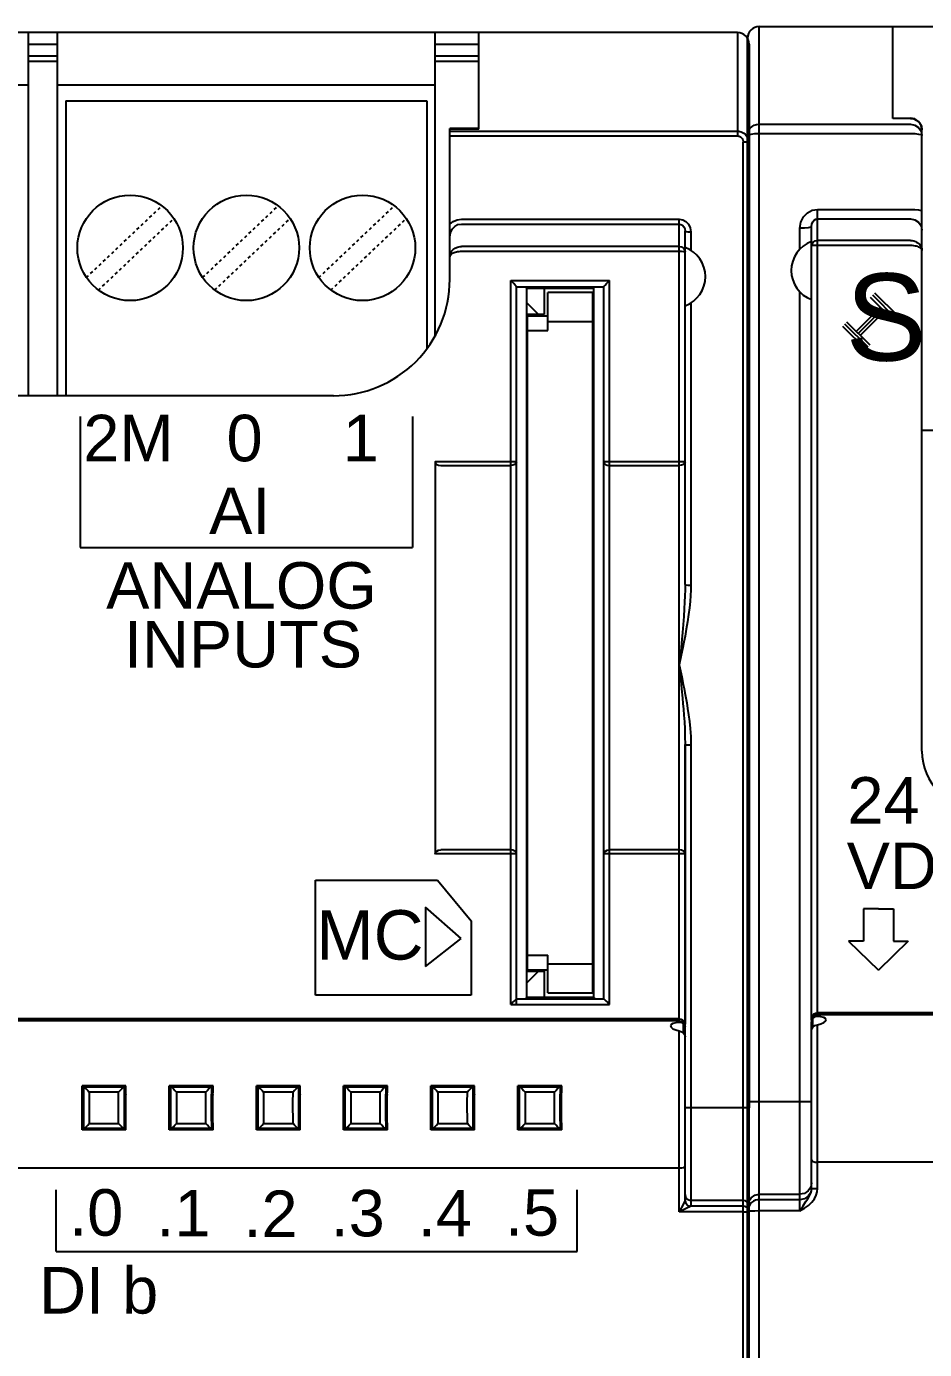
# Model space of a CAD drawing. Header units: inches. Extents: x 187 to 137830, y 99 to 66837.
# Drawn here: x 3863.07 to 3893.98, y 27773.08 to 27818.61 of the extents above; entities that cross this region are included whole.
import ezdxf

# ---------------------------------------------------------------- set-up
doc = ezdxf.new("R2010")
doc.units = ezdxf.units.IN
doc.header["$MEASUREMENT"] = 0
doc.linetypes.add('DOT', pattern=[0.2, 0.1, -0.1])
doc.styles.get("Standard").update_dxf_attribs({"font": 'arial.ttf'})

msp = doc.modelspace()

# ---------------------------------------------------------------- linework, layer by layer
at = {"color": 7, "linetype": 'Continuous'}
for p, q in [((3887.535, 27818.396), (3778.335, 27818.396)), ((3863.135, 27805.896), (3863.135, 27818.396)), ((3864.135, 27805.896), (3864.135, 27818.396)), ((3877.135, 27807.959), (3877.135, 27818.396)), ((3878.635, 27815.072), (3878.635, 27818.396)), ((3887.535, 27818.396), (3887.535, 27814.841)), ((3888.287, 27718.606), (3888.287, 27818.606)), ((3888.287, 27818.606), (3932.487, 27818.606)), ((3892.887, 27815.44), (3892.887, 27818.606)), ((3863.135, 27817.996), (3864.135, 27817.996)), ((3877.135, 27817.996), (3878.635, 27817.996)), ((3887.887, 27719.006), (3887.887, 27818.206)), ((3887.935, 27817.996), (3887.935, 27781.396)), ((3887.935, 27718.796), (3887.935, 27817.996)), ((3863.135, 27817.596), (3864.135, 27817.596)), ((3877.135, 27817.596), (3878.635, 27817.596)), ((3864.135, 27817.396), (3863.135, 27817.396)), ((3878.635, 27817.396), (3877.135, 27817.396)), ((3863.135, 27816.586), (3782.135, 27816.586)), ((3877.135, 27816.586), (3864.135, 27816.586)), ((3864.425, 27816.046), (3864.425, 27805.896)), ((3864.425, 27816.046), (3876.845, 27816.046)), ((3876.845, 27816.046), (3876.845, 27807.509)), ((3888.287, 27815.244), (3893.487, 27815.244)), ((3892.887, 27815.452), (3893.487, 27815.452)), ((3893.487, 27815.44), (3892.887, 27815.44)), ((3893.639, 27815.423), (3893.487, 27815.452)), ((3877.635, 27809.896), (3877.635, 27815.099)), ((3878.635, 27815.099), (3877.635, 27815.099)), ((3878.635, 27815.072), (3877.635, 27815.072)), ((3877.635, 27815.001), (3887.535, 27815.001)), ((3877.635, 27814.841), (3887.535, 27814.841)), ((3888.287, 27814.924), (3893.487, 27814.924)), ((3893.857, 27815.006), (3893.887, 27814.858)), ((3893.887, 27793.668), (3893.887, 27815.052)), ((3887.735, 27722.167), (3887.735, 27814.624)), ((3890.287, 27784.542), (3890.287, 27812.309)), ((3890.287, 27812.309), (3893.487, 27812.309)), ((3878.035, 27811.97), (3885.535, 27811.97)), ((3878.035, 27811.807), (3885.535, 27811.807)), ((3885.535, 27784.331), (3885.535, 27811.97)), ((3885.735, 27799.4), (3885.735, 27811.568)), ((3889.687, 27810.929), (3889.687, 27811.662)), ((3890.087, 27784.395), (3890.087, 27811.722)), ((3890.287, 27811.984), (3893.487, 27811.984)), ((3893.887, 27810.891), (3893.887, 27811.597)), ((3885.935, 27811.538), (3885.935, 27810.894)), ((3893.487, 27811.242), (3890.287, 27811.242)), ((3885.535, 27811.031), (3878.035, 27811.031)), ((3885.535, 27810.858), (3878.035, 27810.86)), ((3893.487, 27811.069), (3890.287, 27811.069)), ((3879.735, 27809.865), (3883.135, 27809.865)), ((3879.735, 27784.954), (3879.735, 27809.865)), ((3883.135, 27784.954), (3883.135, 27809.865)), ((3879.935, 27803.815), (3879.935, 27809.647)), ((3879.935, 27809.646), (3882.935, 27809.646)), ((3879.935, 27809.646), (3882.935, 27809.646)), ((3880.285, 27809.596), (3880.235, 27809.646)), ((3880.285, 27809.596), (3882.585, 27809.596)), ((3880.285, 27785.196), (3880.285, 27809.596)), ((3880.885, 27809.596), (3880.885, 27808.696)), ((3882.56, 27809.446), (3881.01, 27809.446)), ((3881.01, 27808.146), (3881.01, 27809.446)), ((3882.56, 27785.346), (3882.56, 27809.446)), ((3882.585, 27809.596), (3882.635, 27809.646)), ((3882.585, 27809.596), (3882.585, 27785.196)), ((3882.935, 27785.146), (3882.935, 27809.647)), ((3889.687, 27777.844), (3889.687, 27809.483)), ((3880.685, 27808.696), (3880.285, 27809.096)), ((3885.935, 27809.098), (3885.935, 27799.382)), ((3880.885, 27808.696), (3880.285, 27808.696)), ((3880.31, 27808.646), (3881.01, 27808.646)), ((3880.31, 27808.646), (3881.01, 27808.646)), ((3880.31, 27786.146), (3880.31, 27808.646)), ((3882.56, 27808.446), (3881.01, 27808.446)), ((3880.31, 27808.146), (3881.01, 27808.146)), ((3873.635, 27805.896), (3785.635, 27805.896)), ((3893.887, 27804.711), (3926.887, 27804.711)), ((3877.135, 27803.627), (3877.135, 27790.128)), ((3877.328, 27803.64), (3879.728, 27803.64)), ((3877.328, 27803.501), (3879.728, 27803.501)), ((3879.935, 27789.933), (3879.935, 27803.815)), ((3883.135, 27803.64), (3885.535, 27803.64)), ((3883.135, 27803.501), (3885.535, 27803.501)), ((3885.622, 27797.513), (3885.583, 27797.111)), ((3885.583, 27797.111), (3885.535, 27796.633)), ((3885.658, 27797.231), (3885.592, 27796.91)), ((3885.592, 27796.91), (3885.535, 27796.633)), ((3885.535, 27796.634), (3885.59, 27796.088)), ((3885.535, 27796.633), (3885.62, 27796.222)), ((3885.59, 27796.088), (3885.617, 27795.81)), ((3885.735, 27793.893), (3885.735, 27784.268)), ((3885.735, 27784.185), (3885.735, 27793.893)), ((3885.935, 27793.881), (3885.935, 27778.011)), ((3879.73, 27790.269), (3877.33, 27790.269)), ((3885.535, 27790.269), (3883.135, 27790.269)), ((3879.73, 27790.137), (3877.33, 27790.137)), ((3879.935, 27784.954), (3879.935, 27790.038)), ((3885.535, 27790.137), (3883.135, 27790.137)), ((3880.31, 27789.196), (3880.285, 27789.196)), ((3880.31, 27786.646), (3881.01, 27786.646)), ((3881.01, 27785.346), (3881.01, 27786.646)), ((3880.285, 27786.096), (3880.885, 27786.096)), ((3880.285, 27785.696), (3880.685, 27786.096)), ((3880.31, 27786.146), (3881.01, 27786.146)), ((3880.885, 27786.096), (3880.885, 27785.196)), ((3881.01, 27786.346), (3882.56, 27786.346)), ((3880.285, 27785.196), (3880.235, 27785.146)), ((3882.585, 27785.196), (3880.285, 27785.196)), ((3881.01, 27785.346), (3882.56, 27785.346)), ((3882.585, 27785.196), (3882.635, 27785.146)), ((3879.735, 27784.954), (3883.135, 27784.954)), ((3879.935, 27785.146), (3882.935, 27785.146)), ((3879.935, 27785.146), (3882.935, 27785.146)), ((3885.535, 27784.452), (3833.085, 27784.452)), ((3885.535, 27784.384), (3833.085, 27784.384)), ((3885.685, 27783.965), (3885.685, 27784.272)), ((3885.722, 27784.214), (3885.685, 27784.272)), ((3885.72, 27784.261), (3885.735, 27784.185)), ((3890.087, 27778.614), (3890.087, 27784.357)), ((3890.137, 27784.175), (3890.137, 27784.483)), ((3930.487, 27784.662), (3890.287, 27784.662)), ((3930.487, 27784.595), (3890.287, 27784.595)), ((3890.287, 27778.619), (3890.287, 27784.252)), ((3885.535, 27777.813), (3885.535, 27784.041)), ((3885.735, 27784.146), (3885.722, 27784.214)), ((3885.735, 27778.21), (3885.735, 27784.146)), ((3866.488, 27782.149), (3864.982, 27782.149)), ((3865.028, 27782.102), (3864.982, 27782.149)), ((3865.028, 27782.102), (3865.072, 27782.102)), ((3866.398, 27782.102), (3865.072, 27782.102)), ((3866.398, 27782.102), (3866.442, 27782.102)), ((3866.442, 27782.102), (3866.488, 27782.149)), ((3869.488, 27782.149), (3867.982, 27782.149)), ((3868.028, 27782.102), (3867.982, 27782.149)), ((3868.028, 27782.102), (3868.072, 27782.102)), ((3869.398, 27782.102), (3868.072, 27782.102)), ((3869.398, 27782.102), (3869.442, 27782.102)), ((3869.442, 27782.102), (3869.488, 27782.149)), ((3872.488, 27782.149), (3870.982, 27782.149)), ((3871.028, 27782.102), (3870.982, 27782.149)), ((3871.028, 27782.102), (3871.072, 27782.102)), ((3872.398, 27782.102), (3871.072, 27782.102)), ((3872.398, 27782.102), (3872.442, 27782.102)), ((3872.442, 27782.102), (3872.488, 27782.149)), ((3875.488, 27782.149), (3873.982, 27782.149)), ((3874.028, 27782.102), (3873.982, 27782.149)), ((3874.028, 27782.102), (3874.058, 27782.102)), ((3874.058, 27782.102), (3874.072, 27782.102)), ((3875.398, 27782.102), (3874.072, 27782.102)), ((3875.398, 27782.102), (3875.442, 27782.102)), ((3875.442, 27782.102), (3875.488, 27782.149)), ((3878.488, 27782.149), (3876.982, 27782.149)), ((3877.028, 27782.102), (3876.982, 27782.149)), ((3877.028, 27782.102), (3877.058, 27782.102)), ((3877.058, 27782.102), (3877.072, 27782.102)), ((3878.398, 27782.102), (3877.072, 27782.102)), ((3878.398, 27782.102), (3878.442, 27782.102)), ((3878.442, 27782.102), (3878.488, 27782.149)), ((3881.488, 27782.149), (3879.982, 27782.149)), ((3880.028, 27782.102), (3879.982, 27782.149)), ((3880.028, 27782.102), (3880.058, 27782.102)), ((3880.058, 27782.102), (3880.072, 27782.102)), ((3881.398, 27782.102), (3880.072, 27782.102)), ((3881.398, 27782.102), (3881.442, 27782.102)), ((3881.442, 27782.102), (3881.488, 27782.149)), ((3865.002, 27781.896), (3864.983, 27781.824)), ((3865.01, 27781.624), (3865.008, 27781.735)), ((3865.01, 27781.497), (3865.01, 27781.624)), ((3866.241, 27781.938), (3865.229, 27781.938)), ((3866.461, 27781.671), (3866.46, 27781.551)), ((3866.46, 27781.551), (3866.46, 27781.42)), ((3866.488, 27781.911), (3866.468, 27781.896)), ((3866.468, 27781.896), (3866.487, 27781.824)), ((3868.002, 27781.896), (3867.983, 27781.824)), ((3868.01, 27781.624), (3868.008, 27781.735)), ((3868.01, 27781.497), (3868.01, 27781.624)), ((3869.241, 27781.938), (3868.229, 27781.938)), ((3869.461, 27781.671), (3869.46, 27781.551)), ((3869.46, 27781.551), (3869.46, 27781.42)), ((3869.488, 27781.911), (3869.468, 27781.896)), ((3869.468, 27781.896), (3869.487, 27781.824)), ((3871.002, 27781.896), (3870.983, 27781.824)), ((3871.01, 27781.624), (3871.008, 27781.735)), ((3871.01, 27781.497), (3871.01, 27781.624)), ((3872.241, 27781.938), (3871.229, 27781.938)), ((3872.461, 27781.671), (3872.46, 27781.551)), ((3872.46, 27781.551), (3872.46, 27781.42)), ((3872.488, 27781.911), (3872.468, 27781.896)), ((3872.468, 27781.896), (3872.487, 27781.824)), ((3874.002, 27781.896), (3873.983, 27781.824)), ((3874.01, 27781.624), (3874.008, 27781.735)), ((3874.01, 27781.497), (3874.01, 27781.624)), ((3875.241, 27781.938), (3874.229, 27781.938)), ((3875.46, 27781.613), (3875.46, 27781.486)), ((3875.488, 27781.911), (3875.468, 27781.896)), ((3875.468, 27781.896), (3875.487, 27781.824)), ((3877.002, 27781.896), (3876.983, 27781.824)), ((3877.01, 27781.624), (3877.008, 27781.735)), ((3877.01, 27781.497), (3877.01, 27781.624)), ((3878.241, 27781.938), (3877.229, 27781.938)), ((3878.461, 27781.671), (3878.46, 27781.551)), ((3878.46, 27781.551), (3878.46, 27781.42)), ((3878.488, 27781.911), (3878.468, 27781.896)), ((3878.468, 27781.896), (3878.487, 27781.824)), ((3880.002, 27781.896), (3879.983, 27781.824)), ((3880.01, 27781.624), (3880.008, 27781.735)), ((3880.01, 27781.497), (3880.01, 27781.624)), ((3881.241, 27781.938), (3880.229, 27781.938)), ((3887.887, 27781.606), (3890.087, 27781.606)), ((3865.009, 27781.111), (3865.01, 27781.231)), ((3865.011, 27781.363), (3865.01, 27781.497)), ((3865.01, 27781.231), (3865.011, 27781.363)), ((3866.46, 27781.42), (3866.46, 27781.287)), ((3866.46, 27781.287), (3866.461, 27781.162)), ((3866.461, 27781.162), (3866.462, 27781.053)), ((3868.009, 27781.111), (3868.01, 27781.231)), ((3868.011, 27781.363), (3868.01, 27781.497)), ((3868.01, 27781.231), (3868.011, 27781.363)), ((3869.46, 27781.42), (3869.46, 27781.287)), ((3869.46, 27781.287), (3869.461, 27781.162)), ((3869.461, 27781.162), (3869.462, 27781.053)), ((3871.009, 27781.111), (3871.01, 27781.231)), ((3871.011, 27781.363), (3871.01, 27781.497)), ((3871.01, 27781.231), (3871.011, 27781.363)), ((3872.46, 27781.42), (3872.46, 27781.287)), ((3872.46, 27781.287), (3872.461, 27781.162)), ((3872.461, 27781.162), (3872.462, 27781.053)), ((3874.009, 27781.111), (3874.01, 27781.231)), ((3874.011, 27781.363), (3874.01, 27781.497)), ((3874.01, 27781.231), (3874.011, 27781.363)), ((3875.46, 27781.486), (3875.46, 27781.353)), ((3875.46, 27781.353), (3875.46, 27781.223)), ((3877.009, 27781.111), (3877.01, 27781.231)), ((3877.011, 27781.363), (3877.01, 27781.497)), ((3877.01, 27781.231), (3877.011, 27781.363)), ((3878.46, 27781.42), (3878.46, 27781.287)), ((3878.46, 27781.287), (3878.461, 27781.162)), ((3878.461, 27781.162), (3878.462, 27781.053)), ((3880.009, 27781.111), (3880.01, 27781.231)), ((3880.011, 27781.363), (3880.01, 27781.497)), ((3880.01, 27781.231), (3880.011, 27781.363)), ((3887.935, 27781.396), (3885.735, 27781.396)), ((3864.982, 27780.88), (3865.002, 27780.896)), ((3865.028, 27780.689), (3864.982, 27780.642)), ((3866.488, 27780.642), (3864.982, 27780.642)), ((3865.002, 27780.896), (3864.983, 27780.968)), ((3865.072, 27780.69), (3865.028, 27780.689)), ((3865.072, 27780.69), (3866.398, 27780.69)), ((3865.229, 27780.853), (3866.241, 27780.853)), ((3866.442, 27780.689), (3866.398, 27780.69)), ((3866.442, 27780.689), (3866.488, 27780.642)), ((3866.468, 27780.896), (3866.487, 27780.968)), ((3867.982, 27780.88), (3868.002, 27780.896)), ((3868.028, 27780.689), (3867.982, 27780.642)), ((3869.488, 27780.642), (3867.982, 27780.642)), ((3868.002, 27780.896), (3867.983, 27780.968)), ((3868.072, 27780.69), (3868.028, 27780.689)), ((3868.072, 27780.69), (3869.398, 27780.69)), ((3868.229, 27780.853), (3869.241, 27780.853)), ((3869.442, 27780.689), (3869.398, 27780.69)), ((3869.442, 27780.689), (3869.488, 27780.642)), ((3869.468, 27780.896), (3869.487, 27780.968)), ((3870.982, 27780.88), (3871.002, 27780.896)), ((3871.028, 27780.689), (3870.982, 27780.642)), ((3872.488, 27780.642), (3870.982, 27780.642)), ((3871.002, 27780.896), (3870.983, 27780.968)), ((3871.072, 27780.69), (3871.028, 27780.689)), ((3871.072, 27780.69), (3872.398, 27780.69)), ((3871.229, 27780.853), (3872.241, 27780.853)), ((3872.442, 27780.689), (3872.398, 27780.69)), ((3872.442, 27780.689), (3872.488, 27780.642)), ((3872.468, 27780.896), (3872.487, 27780.968)), ((3873.982, 27780.88), (3874.002, 27780.896)), ((3874.028, 27780.689), (3873.982, 27780.642)), ((3875.488, 27780.642), (3873.982, 27780.642)), ((3874.002, 27780.896), (3873.983, 27780.968)), ((3874.072, 27780.69), (3874.028, 27780.689)), ((3874.072, 27780.69), (3875.398, 27780.69)), ((3874.229, 27780.853), (3875.241, 27780.853)), ((3875.442, 27780.689), (3875.398, 27780.69)), ((3875.442, 27780.689), (3875.488, 27780.642)), ((3875.468, 27780.896), (3875.487, 27780.968)), ((3876.982, 27780.88), (3877.002, 27780.896)), ((3877.028, 27780.689), (3876.982, 27780.642)), ((3878.488, 27780.642), (3876.982, 27780.642)), ((3877.002, 27780.896), (3876.983, 27780.968)), ((3877.072, 27780.69), (3877.028, 27780.689)), ((3877.072, 27780.69), (3878.398, 27780.69)), ((3877.229, 27780.853), (3878.241, 27780.853)), ((3878.413, 27780.689), (3878.398, 27780.69)), ((3878.442, 27780.689), (3878.413, 27780.689)), ((3878.442, 27780.689), (3878.488, 27780.642)), ((3878.468, 27780.896), (3878.487, 27780.968)), ((3879.982, 27780.88), (3880.002, 27780.896)), ((3880.028, 27780.689), (3879.982, 27780.642)), ((3881.488, 27780.642), (3879.982, 27780.642)), ((3880.002, 27780.896), (3879.983, 27780.968)), ((3880.072, 27780.69), (3880.028, 27780.689)), ((3880.072, 27780.69), (3881.398, 27780.69)), ((3880.229, 27780.853), (3881.241, 27780.853)), ((3881.413, 27780.689), (3881.398, 27780.69)), ((3881.442, 27780.689), (3881.413, 27780.689)), ((3881.442, 27780.689), (3881.488, 27780.642)), ((3885.535, 27779.312), (3833.085, 27779.312)), ((3930.487, 27779.522), (3890.287, 27779.522)), ((3890.087, 27778.817), (3890.057, 27778.664)), ((3888.287, 27778.418), (3889.687, 27778.418)), ((3890.187, 27778.618), (3890.287, 27778.619)), ((3885.677, 27778.095), (3885.535, 27777.813)), ((3885.726, 27777.907), (3885.535, 27777.813)), ((3885.718, 27778.175), (3885.677, 27778.095)), ((3885.819, 27777.953), (3885.726, 27777.907)), ((3885.866, 27777.976), (3885.819, 27777.953)), ((3887.735, 27778.007), (3885.933, 27778.007)), ((3887.735, 27778.208), (3885.935, 27778.208)), ((3887.887, 27759.377), (3887.887, 27778.02)), ((3887.897, 27777.921), (3887.887, 27777.835)), ((3889.687, 27778.233), (3888.287, 27778.233)), ((3887.735, 27777.813), (3885.535, 27777.813)), ((3889.687, 27777.844), (3888.287, 27777.844))]:
    msp.add_line(p, q, dxfattribs=at)
at = {"linetype": 'DOT'}
for p, q in [((3865.129, 27809.972), (3867.728, 27812.434)), ((3869.129, 27809.972), (3871.728, 27812.434)), ((3873.129, 27809.972), (3875.728, 27812.434)), ((3865.542, 27809.537), (3868.141, 27811.999)), ((3869.542, 27809.537), (3872.141, 27811.999)), ((3873.542, 27809.537), (3876.141, 27811.999))]:
    msp.add_line(p, q, dxfattribs=at)
for p, q in [((3892.11, 27809.294), (3892.912, 27808.502)), ((3892.181, 27809.365), (3892.982, 27808.573)), ((3892.251, 27809.436), (3893.052, 27808.644)), ((3892.46, 27808.952), (3891.621, 27808.114)), ((3892.53, 27808.881), (3891.692, 27808.043)), ((3891.291, 27808.439), (3892.093, 27807.647)), ((3892.601, 27808.811), (3891.762, 27807.972)), ((3891.15, 27808.297), (3891.952, 27807.505)), ((3891.221, 27808.368), (3892.022, 27807.576)), ((3864.92, 27805.189), (3864.92, 27800.676)), ((3876.35, 27805.189), (3876.35, 27800.676)), ((3864.92, 27800.676), (3876.35, 27800.676)), ((3873.017, 27785.267), (3873.017, 27789.229)), ((3873.017, 27789.229), (3877.212, 27789.229)), ((3877.212, 27789.229), (3878.376, 27787.83)), ((3878.026, 27787.226), (3876.797, 27788.297)), ((3876.797, 27788.297), (3876.797, 27786.26)), ((3892.388, 27788.242), (3891.874, 27788.242)), ((3891.874, 27788.242), (3891.874, 27787.124)), ((3892.388, 27788.242), (3892.902, 27788.242)), ((3892.902, 27788.242), (3892.902, 27787.124)), ((3878.375, 27787.83), (3878.375, 27785.267)), ((3876.797, 27786.26), (3878.026, 27787.226)), ((3891.874, 27787.124), (3891.36, 27787.124)), ((3891.36, 27787.124), (3892.388, 27786.126)), ((3893.416, 27787.124), (3892.388, 27786.126)), ((3892.902, 27787.124), (3893.416, 27787.124)), ((3878.375, 27785.267), (3873.017, 27785.267)), ((3864.085, 27776.454), (3864.085, 27778.57)), ((3882.024, 27776.454), (3882.024, 27778.57)), ((3864.085, 27776.454), (3882.024, 27776.454))]:
    msp.add_line(p, q)
at = {"color": 7, "linetype": 'Continuous'}
for points in [[(3887.887, 27814.858), (3887.892, 27814.916), (3887.907, 27814.978), (3887.936, 27815.042), (3887.979, 27815.104), (3888.039, 27815.161), (3888.113, 27815.206), (3888.198, 27815.234), (3888.287, 27815.244)], [(3893.487, 27815.44), (3893.603, 27815.423), (3893.71, 27815.374), (3893.803, 27815.29), (3893.866, 27815.177), (3893.887, 27815.052)], [(3893.487, 27815.244), (3893.639, 27815.215), (3893.77, 27815.131), (3893.857, 27815.006)], [(3893.887, 27815.052), (3893.858, 27815.203), (3893.771, 27815.334), (3893.639, 27815.423)], [(3887.535, 27815.001), (3887.58, 27814.998), (3887.623, 27814.991), (3887.666, 27814.978), (3887.71, 27814.959), (3887.754, 27814.934), (3887.798, 27814.899), (3887.841, 27814.855), (3887.879, 27814.8), (3887.909, 27814.736), (3887.928, 27814.665), (3887.935, 27814.591)], [(3887.535, 27814.841), (3887.557, 27814.84), (3887.579, 27814.836), (3887.601, 27814.829), (3887.622, 27814.819), (3887.645, 27814.806), (3887.667, 27814.787), (3887.688, 27814.764), (3887.707, 27814.735), (3887.722, 27814.701), (3887.732, 27814.663), (3887.735, 27814.624)], [(3887.887, 27814.858), (3887.917, 27814.883), (3888.004, 27814.905), (3888.134, 27814.919), (3888.287, 27814.924)], [(3893.487, 27814.924), (3893.639, 27814.919), (3893.77, 27814.905), (3893.857, 27814.883), (3893.887, 27814.858)], [(3887.935, 27814.591), (3887.908, 27814.607), (3887.835, 27814.619), (3887.735, 27814.624)], [(3889.687, 27811.662), (3889.72, 27811.873), (3889.812, 27812.057), (3889.949, 27812.196), (3890.112, 27812.28), (3890.287, 27812.309)], [(3893.487, 27812.309), (3893.64, 27812.304), (3893.77, 27812.291), (3893.857, 27812.271), (3893.887, 27812.247)], [(3877.635, 27811.805), (3877.757, 27811.896), (3877.892, 27811.951), (3878.035, 27811.97)], [(3877.635, 27811.352), (3877.657, 27811.5), (3877.718, 27811.629), (3877.809, 27811.727), (3877.917, 27811.787), (3878.035, 27811.807)], [(3885.535, 27811.97), (3885.653, 27811.95), (3885.762, 27811.894), (3885.852, 27811.801), (3885.913, 27811.678), (3885.935, 27811.538)], [(3885.535, 27811.807), (3885.594, 27811.796), (3885.648, 27811.765), (3885.694, 27811.714), (3885.724, 27811.646), (3885.735, 27811.568)], [(3885.735, 27811.568), (3885.762, 27811.553), (3885.835, 27811.542), (3885.935, 27811.538)], [(3890.087, 27811.722), (3890.057, 27811.699), (3889.97, 27811.68), (3889.84, 27811.667), (3889.687, 27811.662)], [(3890.087, 27811.722), (3890.098, 27811.807), (3890.129, 27811.882), (3890.175, 27811.938), (3890.229, 27811.972), (3890.287, 27811.984)], [(3893.487, 27811.984), (3893.64, 27811.954), (3893.77, 27811.87), (3893.857, 27811.745), (3893.887, 27811.597)], [(3890.087, 27811.048), (3890.103, 27811.122), (3890.146, 27811.185), (3890.211, 27811.227), (3890.287, 27811.242)], [(3893.487, 27811.242), (3893.552, 27811.237), (3893.609, 27811.225), (3893.659, 27811.208), (3893.702, 27811.187), (3893.74, 27811.163), (3893.772, 27811.137), (3893.801, 27811.109), (3893.826, 27811.078), (3893.847, 27811.044), (3893.864, 27811.008), (3893.877, 27810.971), (3893.885, 27810.932), (3893.887, 27810.891)], [(3877.635, 27810.681), (3877.638, 27810.722), (3877.646, 27810.762), (3877.659, 27810.801), (3877.677, 27810.837), (3877.7, 27810.872), (3877.726, 27810.904), (3877.757, 27810.932), (3877.79, 27810.958), (3877.827, 27810.98), (3877.866, 27810.998), (3877.906, 27811.013), (3877.948, 27811.023), (3877.99, 27811.029), (3878.035, 27811.031)], [(3878.035, 27810.858), (3877.99, 27810.857), (3877.948, 27810.854), (3877.906, 27810.849), (3877.866, 27810.842), (3877.827, 27810.832), (3877.79, 27810.821), (3877.757, 27810.808), (3877.726, 27810.794), (3877.7, 27810.778), (3877.677, 27810.76), (3877.659, 27810.741), (3877.646, 27810.722), (3877.638, 27810.701), (3877.635, 27810.681)], [(3885.535, 27811.031), (3885.611, 27811.017), (3885.676, 27810.976), (3885.72, 27810.912), (3885.735, 27810.838)], [(3885.735, 27810.838), (3885.72, 27810.846), (3885.676, 27810.853), (3885.611, 27810.857), (3885.535, 27810.858)], [(3890.287, 27811.069), (3890.211, 27811.067), (3890.145, 27811.063), (3890.102, 27811.056), (3890.087, 27811.048)], [(3893.887, 27810.891), (3893.885, 27810.912), (3893.877, 27810.931), (3893.864, 27810.95), (3893.847, 27810.968), (3893.826, 27810.986), (3893.801, 27811.001), (3893.772, 27811.016), (3893.74, 27811.029), (3893.702, 27811.041), (3893.659, 27811.051), (3893.609, 27811.06), (3893.552, 27811.066), (3893.487, 27811.069)], [(3879.935, 27809.647), (3879.92, 27809.669), (3879.885, 27809.709), (3879.839, 27809.759), (3879.787, 27809.813), (3879.735, 27809.865)], [(3882.935, 27809.647), (3882.95, 27809.669), (3882.985, 27809.709), (3883.031, 27809.759), (3883.083, 27809.813), (3883.135, 27809.865)], [(3877.128, 27803.623), (3877.132, 27803.626), (3877.146, 27803.63), (3877.171, 27803.633), (3877.209, 27803.636), (3877.262, 27803.639), (3877.328, 27803.64)], [(3877.128, 27803.623), (3877.143, 27803.577), (3877.186, 27803.537), (3877.251, 27803.51), (3877.328, 27803.501)], [(3879.728, 27803.64), (3879.768, 27803.639), (3879.81, 27803.638), (3879.851, 27803.636), (3879.889, 27803.633), (3879.917, 27803.628), (3879.928, 27803.623)], [(3879.928, 27803.623), (3879.913, 27803.577), (3879.87, 27803.537), (3879.805, 27803.51), (3879.728, 27803.501)], [(3882.935, 27803.623), (3882.939, 27803.626), (3882.952, 27803.63), (3882.977, 27803.633), (3883.016, 27803.636), (3883.069, 27803.639), (3883.135, 27803.64)], [(3882.935, 27803.623), (3882.95, 27803.577), (3882.993, 27803.537), (3883.058, 27803.51), (3883.135, 27803.501)], [(3885.535, 27803.64), (3885.575, 27803.639), (3885.616, 27803.638), (3885.658, 27803.636), (3885.696, 27803.633), (3885.724, 27803.628), (3885.735, 27803.623)], [(3885.735, 27803.623), (3885.72, 27803.577), (3885.677, 27803.537), (3885.612, 27803.51), (3885.535, 27803.501)], [(3885.735, 27799.4), (3885.733, 27799.217), (3885.728, 27799.016), (3885.719, 27798.798), (3885.706, 27798.56), (3885.689, 27798.302), (3885.668, 27798.025), (3885.644, 27797.754), (3885.622, 27797.513)], [(3885.935, 27799.382), (3885.932, 27799.208), (3885.923, 27799.02), (3885.908, 27798.818), (3885.885, 27798.601), (3885.856, 27798.367), (3885.819, 27798.117), (3885.777, 27797.863), (3885.734, 27797.626), (3885.694, 27797.417), (3885.658, 27797.231)], [(3885.735, 27799.4), (3885.762, 27799.391), (3885.835, 27799.385), (3885.935, 27799.382)], [(3885.62, 27796.222), (3885.671, 27795.967), (3885.699, 27795.825), (3885.728, 27795.671), (3885.759, 27795.506), (3885.79, 27795.326), (3885.822, 27795.131), (3885.853, 27794.921), (3885.882, 27794.693), (3885.908, 27794.444), (3885.927, 27794.172), (3885.935, 27793.881)], [(3885.617, 27795.81), (3885.647, 27795.488), (3885.663, 27795.308), (3885.678, 27795.113), (3885.694, 27794.904), (3885.709, 27794.679), (3885.721, 27794.436), (3885.731, 27794.172), (3885.735, 27793.893)], [(3885.735, 27793.893), (3885.762, 27793.887), (3885.835, 27793.882), (3885.935, 27793.881)], [(3877.13, 27790.126), (3877.145, 27790.18), (3877.188, 27790.227), (3877.253, 27790.258), (3877.33, 27790.269)], [(3879.93, 27790.126), (3879.916, 27790.18), (3879.872, 27790.227), (3879.807, 27790.258), (3879.73, 27790.269)], [(3882.935, 27790.126), (3882.95, 27790.18), (3882.993, 27790.227), (3883.058, 27790.258), (3883.135, 27790.269)], [(3885.735, 27790.126), (3885.72, 27790.18), (3885.677, 27790.227), (3885.612, 27790.258), (3885.535, 27790.269)], [(3877.33, 27790.137), (3877.291, 27790.137), (3877.249, 27790.136), (3877.207, 27790.134), (3877.17, 27790.132), (3877.142, 27790.13), (3877.13, 27790.126)], [(3879.93, 27790.126), (3879.926, 27790.128), (3879.913, 27790.131), (3879.888, 27790.133), (3879.85, 27790.135), (3879.797, 27790.136), (3879.73, 27790.137)], [(3883.135, 27790.137), (3883.096, 27790.137), (3883.054, 27790.136), (3883.012, 27790.134), (3882.974, 27790.132), (3882.946, 27790.13), (3882.935, 27790.126)], [(3885.735, 27790.126), (3885.731, 27790.128), (3885.718, 27790.131), (3885.693, 27790.133), (3885.654, 27790.135), (3885.602, 27790.136), (3885.535, 27790.137)], [(3879.735, 27784.954), (3879.796, 27785.015), (3879.851, 27785.068), (3879.894, 27785.109), (3879.923, 27785.136), (3879.935, 27785.146)], [(3882.935, 27785.146), (3882.947, 27785.136), (3882.976, 27785.109), (3883.019, 27785.068), (3883.074, 27785.015), (3883.135, 27784.954)], [(3885.535, 27784.331), (3885.413, 27784.317), (3885.317, 27784.293), (3885.256, 27784.258), (3885.235, 27784.215)], [(3885.535, 27784.452), (3885.596, 27784.443), (3885.651, 27784.418), (3885.695, 27784.379), (3885.724, 27784.327), (3885.735, 27784.268)], [(3885.535, 27784.384), (3885.612, 27784.369), (3885.677, 27784.326), (3885.72, 27784.261)], [(3885.685, 27784.272), (3885.643, 27784.306), (3885.59, 27784.327), (3885.535, 27784.331)], [(3890.087, 27784.478), (3890.098, 27784.537), (3890.127, 27784.588), (3890.171, 27784.628), (3890.226, 27784.653), (3890.287, 27784.662)], [(3890.287, 27784.595), (3890.211, 27784.579), (3890.146, 27784.536), (3890.103, 27784.472), (3890.087, 27784.395)], [(3890.137, 27784.483), (3890.1, 27784.424), (3890.087, 27784.357)], [(3890.287, 27784.542), (3890.205, 27784.529), (3890.137, 27784.483)], [(3890.137, 27784.175), (3890.205, 27784.225), (3890.287, 27784.252)], [(3890.587, 27784.425), (3890.566, 27784.469), (3890.505, 27784.503), (3890.409, 27784.527), (3890.287, 27784.542)], [(3890.287, 27784.252), (3890.409, 27784.282), (3890.505, 27784.326), (3890.566, 27784.376), (3890.587, 27784.425)], [(3885.235, 27784.215), (3885.256, 27784.165), (3885.317, 27784.115), (3885.413, 27784.072), (3885.535, 27784.041)], [(3885.535, 27784.041), (3885.59, 27784.026), (3885.643, 27784), (3885.685, 27783.965)], [(3885.685, 27783.965), (3885.722, 27783.906), (3885.735, 27783.839)], [(3890.087, 27784.049), (3890.1, 27784.116), (3890.137, 27784.175)], [(3864.982, 27780.642), (3864.983, 27781.142), (3864.983, 27781.649), (3864.982, 27782.149)], [(3865.028, 27782.102), (3865.03, 27781.633), (3865.03, 27781.159), (3865.028, 27780.689)], [(3865.072, 27782.102), (3865.123, 27782.047), (3865.175, 27781.993), (3865.229, 27781.938)], [(3866.398, 27782.102), (3866.348, 27782.047), (3866.295, 27781.993), (3866.241, 27781.938)], [(3866.442, 27780.689), (3866.44, 27781.159), (3866.44, 27781.633), (3866.442, 27782.102)], [(3866.488, 27780.642), (3866.487, 27781.142), (3866.487, 27781.649), (3866.488, 27782.149)], [(3867.982, 27780.642), (3867.983, 27781.142), (3867.983, 27781.649), (3867.982, 27782.149)], [(3868.028, 27782.102), (3868.03, 27781.633), (3868.03, 27781.159), (3868.028, 27780.689)], [(3868.072, 27782.102), (3868.123, 27782.047), (3868.175, 27781.993), (3868.229, 27781.938)], [(3869.398, 27782.102), (3869.348, 27782.047), (3869.295, 27781.993), (3869.241, 27781.938)], [(3869.442, 27780.689), (3869.44, 27781.159), (3869.44, 27781.633), (3869.442, 27782.102)], [(3869.488, 27780.642), (3869.487, 27781.142), (3869.487, 27781.649), (3869.488, 27782.149)], [(3870.982, 27780.642), (3870.983, 27781.142), (3870.983, 27781.649), (3870.982, 27782.149)], [(3871.028, 27782.102), (3871.03, 27781.633), (3871.03, 27781.159), (3871.028, 27780.689)], [(3871.072, 27782.102), (3871.123, 27782.047), (3871.175, 27781.993), (3871.229, 27781.938)], [(3872.398, 27782.102), (3872.348, 27782.047), (3872.295, 27781.993), (3872.241, 27781.938)], [(3872.442, 27780.689), (3872.44, 27781.159), (3872.44, 27781.633), (3872.442, 27782.102)], [(3872.488, 27780.642), (3872.487, 27781.142), (3872.487, 27781.649), (3872.488, 27782.149)], [(3873.982, 27780.642), (3873.983, 27781.142), (3873.983, 27781.649), (3873.982, 27782.149)], [(3874.028, 27782.102), (3874.03, 27781.633), (3874.03, 27781.159), (3874.028, 27780.689)], [(3874.072, 27782.102), (3874.123, 27782.047), (3874.175, 27781.993), (3874.229, 27781.938)], [(3875.398, 27782.102), (3875.348, 27782.047), (3875.295, 27781.993), (3875.241, 27781.938)], [(3875.442, 27780.689), (3875.44, 27781.159), (3875.44, 27781.633), (3875.442, 27782.102)], [(3875.488, 27780.642), (3875.487, 27781.142), (3875.487, 27781.649), (3875.488, 27782.149)], [(3876.982, 27780.642), (3876.983, 27781.142), (3876.983, 27781.649), (3876.982, 27782.149)], [(3877.028, 27782.102), (3877.03, 27781.633), (3877.03, 27781.159), (3877.028, 27780.689)], [(3877.072, 27782.102), (3877.123, 27782.047), (3877.175, 27781.993), (3877.229, 27781.938)], [(3878.398, 27782.102), (3878.348, 27782.047), (3878.295, 27781.993), (3878.241, 27781.938)], [(3878.442, 27780.689), (3878.44, 27781.159), (3878.44, 27781.633), (3878.442, 27782.102)], [(3878.488, 27780.642), (3878.487, 27781.142), (3878.487, 27781.649), (3878.488, 27782.149)], [(3879.982, 27780.642), (3879.983, 27781.142), (3879.983, 27781.649), (3879.982, 27782.149)], [(3880.028, 27782.102), (3880.03, 27781.633), (3880.03, 27781.159), (3880.028, 27780.689)], [(3880.072, 27782.102), (3880.123, 27782.047), (3880.175, 27781.993), (3880.229, 27781.938)], [(3881.398, 27782.102), (3881.348, 27782.047), (3881.295, 27781.993), (3881.241, 27781.938)], [(3881.442, 27780.689), (3881.44, 27781.159), (3881.44, 27781.633), (3881.442, 27782.102)], [(3881.488, 27780.642), (3881.487, 27781.142), (3881.487, 27781.649), (3881.488, 27782.149)], [(3865.008, 27781.735), (3865.007, 27781.781), (3865.006, 27781.82), (3865.005, 27781.852), (3865.004, 27781.875), (3865.003, 27781.89), (3865.002, 27781.896)], [(3865.229, 27781.938), (3865.23, 27781.214), (3865.229, 27780.853)], [(3866.241, 27780.853), (3866.24, 27781.577), (3866.241, 27781.938)], [(3866.468, 27781.896), (3866.467, 27781.888), (3866.466, 27781.871), (3866.464, 27781.845), (3866.463, 27781.812), (3866.463, 27781.771), (3866.461, 27781.671)], [(3868.008, 27781.735), (3868.007, 27781.781), (3868.006, 27781.82), (3868.005, 27781.852), (3868.004, 27781.875), (3868.003, 27781.89), (3868.002, 27781.896)], [(3868.229, 27781.938), (3868.23, 27781.214), (3868.229, 27780.853)], [(3869.241, 27780.853), (3869.24, 27781.577), (3869.241, 27781.938)], [(3869.468, 27781.896), (3869.467, 27781.888), (3869.466, 27781.871), (3869.464, 27781.845), (3869.463, 27781.812), (3869.463, 27781.771), (3869.461, 27781.671)], [(3871.008, 27781.735), (3871.007, 27781.781), (3871.006, 27781.82), (3871.005, 27781.852), (3871.004, 27781.875), (3871.003, 27781.89), (3871.002, 27781.896)], [(3871.229, 27781.938), (3871.23, 27781.214), (3871.229, 27780.853)], [(3872.241, 27780.853), (3872.24, 27781.577), (3872.241, 27781.938)], [(3872.468, 27781.896), (3872.467, 27781.888), (3872.466, 27781.871), (3872.464, 27781.845), (3872.463, 27781.812), (3872.463, 27781.771), (3872.461, 27781.671)], [(3874.008, 27781.735), (3874.007, 27781.781), (3874.006, 27781.82), (3874.005, 27781.852), (3874.004, 27781.875), (3874.003, 27781.89), (3874.002, 27781.896)], [(3874.229, 27781.938), (3874.23, 27781.214), (3874.229, 27780.853)], [(3875.241, 27780.853), (3875.24, 27781.577), (3875.241, 27781.938)], [(3875.468, 27781.896), (3875.467, 27781.888), (3875.466, 27781.871), (3875.464, 27781.845), (3875.463, 27781.812), (3875.463, 27781.771), (3875.462, 27781.724), (3875.46, 27781.613)], [(3877.008, 27781.735), (3877.007, 27781.781), (3877.006, 27781.82), (3877.005, 27781.852), (3877.004, 27781.875), (3877.003, 27781.89), (3877.002, 27781.896)], [(3877.229, 27781.938), (3877.23, 27781.214), (3877.229, 27780.853)], [(3878.241, 27780.853), (3878.24, 27781.577), (3878.241, 27781.938)], [(3878.468, 27781.896), (3878.467, 27781.888), (3878.466, 27781.871), (3878.464, 27781.845), (3878.463, 27781.812), (3878.463, 27781.771), (3878.461, 27781.671)], [(3880.008, 27781.735), (3880.007, 27781.781), (3880.006, 27781.82), (3880.005, 27781.852), (3880.004, 27781.875), (3880.003, 27781.89), (3880.002, 27781.896)], [(3880.229, 27781.938), (3880.23, 27781.214), (3880.229, 27780.853)], [(3881.241, 27780.853), (3881.24, 27781.577), (3881.241, 27781.938)], [(3865.002, 27780.896), (3865.003, 27780.902), (3865.004, 27780.917), (3865.005, 27780.941), (3865.007, 27780.972), (3865.007, 27781.012), (3865.009, 27781.111)], [(3868.002, 27780.896), (3868.003, 27780.902), (3868.004, 27780.917), (3868.005, 27780.941), (3868.007, 27780.972), (3868.007, 27781.012), (3868.009, 27781.111)], [(3871.002, 27780.896), (3871.003, 27780.902), (3871.004, 27780.917), (3871.005, 27780.941), (3871.007, 27780.972), (3871.007, 27781.012), (3871.009, 27781.111)], [(3874.002, 27780.896), (3874.003, 27780.902), (3874.004, 27780.917), (3874.005, 27780.941), (3874.007, 27780.972), (3874.007, 27781.012), (3874.009, 27781.111)], [(3875.46, 27781.223), (3875.461, 27781.162), (3875.462, 27781.053)], [(3877.002, 27780.896), (3877.003, 27780.902), (3877.004, 27780.917), (3877.005, 27780.941), (3877.007, 27780.972), (3877.007, 27781.012), (3877.009, 27781.111)], [(3880.002, 27780.896), (3880.003, 27780.902), (3880.004, 27780.917), (3880.005, 27780.941), (3880.007, 27780.972), (3880.007, 27781.012), (3880.009, 27781.111)], [(3865.072, 27780.69), (3865.123, 27780.744), (3865.175, 27780.798), (3865.229, 27780.853)], [(3866.398, 27780.69), (3866.348, 27780.744), (3866.295, 27780.798), (3866.241, 27780.853)], [(3866.462, 27781.053), (3866.463, 27781.008), (3866.464, 27780.969), (3866.465, 27780.938), (3866.466, 27780.915), (3866.467, 27780.901), (3866.468, 27780.896)], [(3868.072, 27780.69), (3868.123, 27780.744), (3868.175, 27780.798), (3868.229, 27780.853)], [(3869.398, 27780.69), (3869.348, 27780.744), (3869.295, 27780.798), (3869.241, 27780.853)], [(3869.462, 27781.053), (3869.463, 27781.008), (3869.464, 27780.969), (3869.465, 27780.938), (3869.466, 27780.915), (3869.467, 27780.901), (3869.468, 27780.896)], [(3871.072, 27780.69), (3871.123, 27780.744), (3871.175, 27780.798), (3871.229, 27780.853)], [(3872.398, 27780.69), (3872.348, 27780.744), (3872.295, 27780.798), (3872.241, 27780.853)], [(3872.462, 27781.053), (3872.463, 27781.008), (3872.464, 27780.969), (3872.465, 27780.938), (3872.466, 27780.915), (3872.467, 27780.901), (3872.468, 27780.896)], [(3874.072, 27780.69), (3874.123, 27780.744), (3874.175, 27780.798), (3874.229, 27780.853)], [(3875.398, 27780.69), (3875.348, 27780.744), (3875.295, 27780.798), (3875.241, 27780.853)], [(3875.462, 27781.053), (3875.463, 27781.008), (3875.464, 27780.969), (3875.465, 27780.938), (3875.466, 27780.915), (3875.467, 27780.901), (3875.468, 27780.896)], [(3877.072, 27780.69), (3877.123, 27780.744), (3877.175, 27780.798), (3877.229, 27780.853)], [(3878.398, 27780.69), (3878.348, 27780.744), (3878.295, 27780.798), (3878.241, 27780.853)], [(3878.462, 27781.053), (3878.463, 27781.008), (3878.464, 27780.969), (3878.465, 27780.938), (3878.466, 27780.915), (3878.467, 27780.901), (3878.468, 27780.896)], [(3880.072, 27780.69), (3880.123, 27780.744), (3880.175, 27780.798), (3880.229, 27780.853)], [(3881.398, 27780.69), (3881.348, 27780.744), (3881.295, 27780.798), (3881.241, 27780.853)], [(3885.735, 27779.392), (3885.718, 27779.36), (3885.674, 27779.334), (3885.61, 27779.317), (3885.535, 27779.312)], [(3890.087, 27779.602), (3890.101, 27779.573), (3890.142, 27779.547), (3890.207, 27779.529), (3890.287, 27779.522)], [(3885.735, 27778.407), (3885.75, 27778.331), (3885.794, 27778.266)], [(3887.887, 27778.02), (3887.918, 27778.172), (3888.004, 27778.301), (3888.134, 27778.388), (3888.287, 27778.418)], [(3890.057, 27778.664), (3889.97, 27778.535), (3889.84, 27778.448), (3889.687, 27778.418)], [(3889.687, 27777.844), (3889.845, 27777.938), (3889.983, 27778.037), (3890.098, 27778.146), (3890.186, 27778.265), (3890.245, 27778.387), (3890.277, 27778.506), (3890.287, 27778.619)], [(3890.084, 27778.615), (3890.057, 27778.479), (3889.97, 27778.35), (3889.84, 27778.264), (3889.687, 27778.233)], [(3889.687, 27777.844), (3889.793, 27778.02), (3889.884, 27778.156), (3889.961, 27778.265), (3890.019, 27778.361), (3890.059, 27778.452), (3890.081, 27778.536), (3890.087, 27778.614)], [(3890.087, 27778.614), (3890.114, 27778.616), (3890.187, 27778.618)], [(3885.734, 27778.206), (3885.732, 27778.202), (3885.728, 27778.196), (3885.718, 27778.175)], [(3885.735, 27778.21), (3885.735, 27778.208), (3885.734, 27778.206)], [(3885.734, 27778.206), (3885.761, 27778.107), (3885.834, 27778.035), (3885.933, 27778.007)], [(3885.735, 27778.21), (3885.762, 27778.111), (3885.835, 27778.038), (3885.935, 27778.011)], [(3885.794, 27778.266), (3885.859, 27778.223), (3885.935, 27778.208)], [(3885.933, 27778.007), (3885.928, 27778.006), (3885.922, 27778.003), (3885.912, 27777.998), (3885.9, 27777.993), (3885.866, 27777.976)], [(3885.935, 27778.011), (3885.934, 27778.009), (3885.933, 27778.007)], [(3887.935, 27778.009), (3887.92, 27778.085), (3887.877, 27778.149), (3887.812, 27778.193), (3887.735, 27778.208)], [(3887.935, 27777.808), (3887.932, 27777.842), (3887.923, 27777.877), (3887.905, 27777.913), (3887.878, 27777.948), (3887.84, 27777.977), (3887.792, 27777.999), (3887.735, 27778.007)], [(3888.287, 27778.233), (3888.224, 27778.228), (3888.157, 27778.211), (3888.089, 27778.181), (3888.025, 27778.136), (3887.969, 27778.076), (3887.924, 27778.003), (3887.897, 27777.921)], [(3887.735, 27777.813), (3887.812, 27777.812), (3887.878, 27777.811), (3887.92, 27777.81), (3887.935, 27777.808)], [(3888.287, 27777.844), (3888.134, 27777.843), (3888.004, 27777.841), (3887.917, 27777.838), (3887.887, 27777.835)]]:
    msp.add_lwpolyline(points, dxfattribs=at)
for centre in [(3866.635, 27810.986), (3870.635, 27810.986), (3874.635, 27810.986)]:
    msp.add_circle(centre, 1.815, dxfattribs=at)
for centre, radius, start, end in [((3887.535, 27817.996), 0.4, 0, 90), ((3888.287, 27818.206), 0.4, 90, 180), ((3890.452, 27810.206), 1.064, 110.016, 249.984), ((3885.371, 27809.996), 1.064, 290.016, 69.984), ((3873.635, 27809.896), 4, 270, 0.0005), ((3895.887, 27793.668), 2, 179.9973, 270)]:
    msp.add_arc(centre, radius, start, end, dxfattribs=at)

# ---------------------------------------------------------------- texts
for s, insert, char_height, width, attachment_point in [('S', (3891.252, 27810.107), 3, 4.28924, 1), ('2M', (3866.576, 27805.243), 1.6, 5.30676, 2), ('0', (3870.576, 27805.243), 1.6, 5.30676, 2), ('1', (3874.576, 27805.243), 1.6, 5.30676, 2), ('AI', (3870.409, 27802.74), 1.6, 5.30676, 2), ('ANALOG', (3870.468, 27800.171), 1.6, 12.90764, 2), ('INPUTS', (3870.519, 27798.146), 1.6, 12.90764, 2), ('24', (3891.321, 27791.975), 1.6, 5.89369, 4), ('VDC', (3891.295, 27789.711), 1.6, 5.89369, 4), ('MC', (3874.885, 27788.195), 1.7, 12.90764, 2), ('.0', (3865.467, 27776.971), 1.6, 6.93026, 8), ('.1', (3868.467, 27776.971), 1.6, 6.93026, 8), ('.2', (3871.467, 27776.948), 1.6, 6.93026, 8), ('.3', (3874.467, 27776.948), 1.6, 6.93026, 8), ('.4', (3877.467, 27776.971), 1.6, 6.93026, 8), ('.5', (3880.467, 27776.971), 1.6, 6.93026, 8), ('DI b', (3865.554, 27774.291), 1.6, 5.47022, 8)]:
    msp.add_mtext(s, dxfattribs=dict(insert=insert, char_height=char_height, width=width, attachment_point=attachment_point))

doc.saveas('drawing.dxf')
